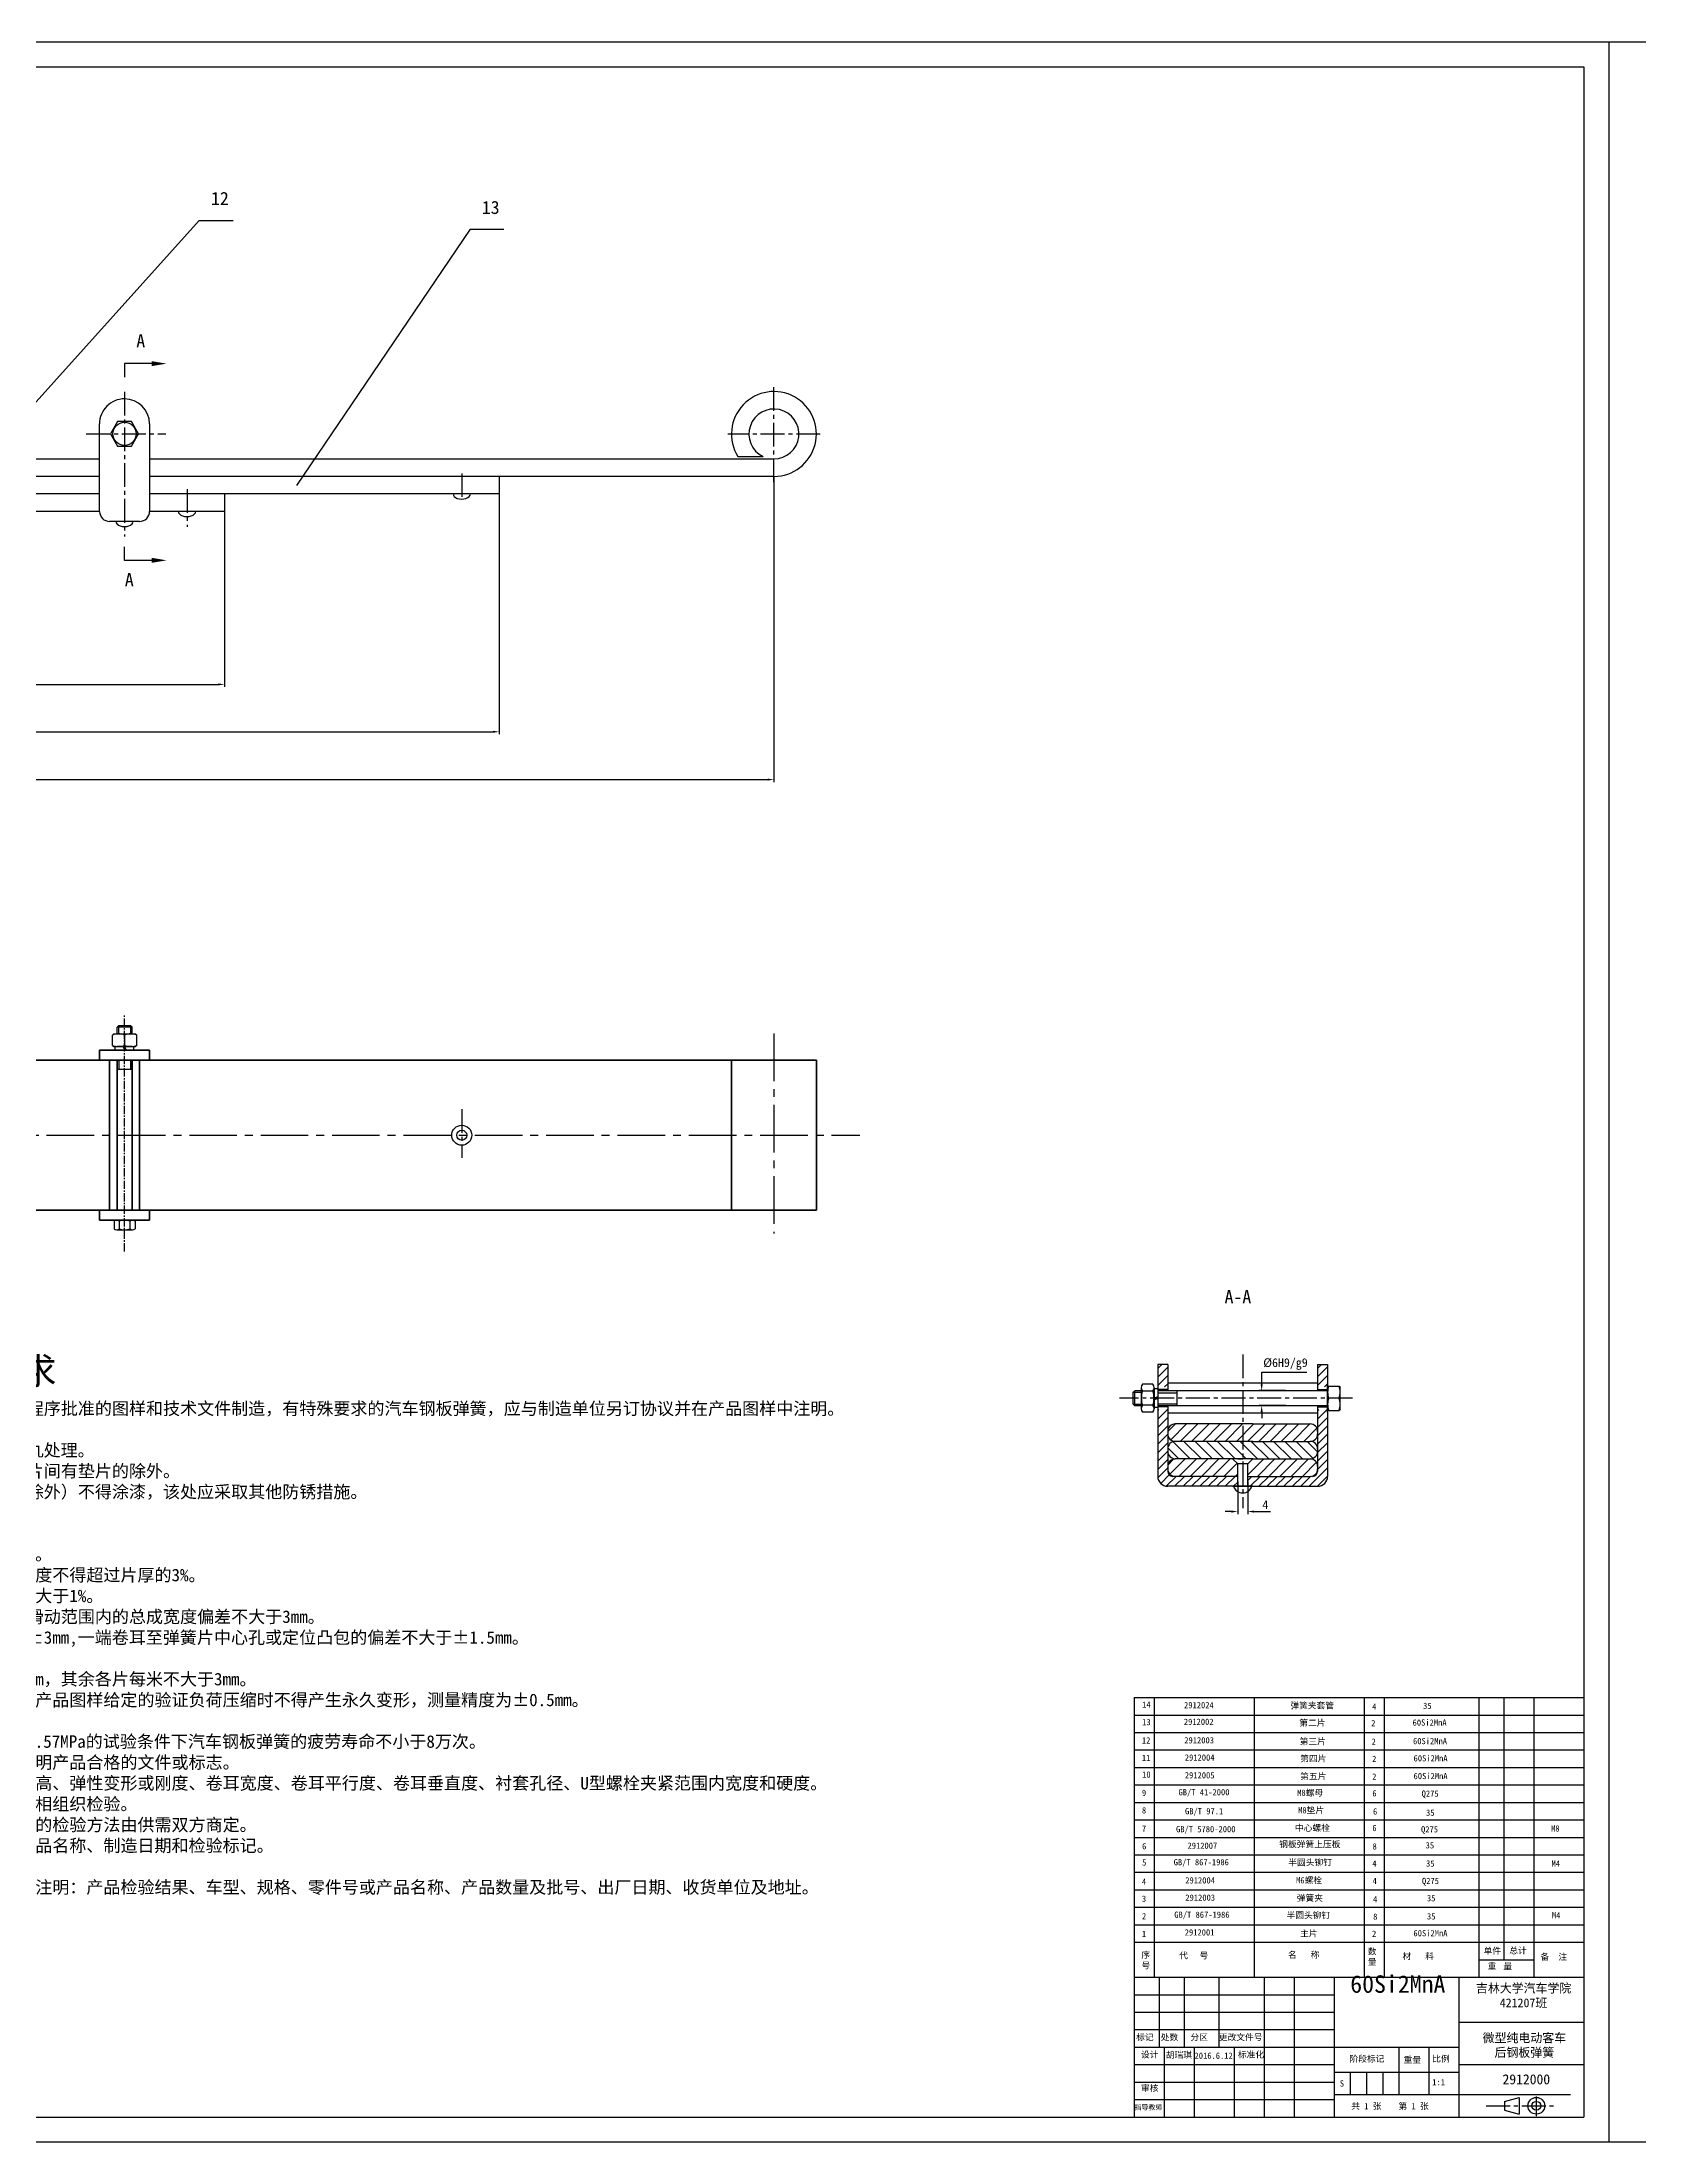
# Model space of a CAD drawing. Header units: millimetres. Extents: x -3782 to 4047, y 1014 to 3284.
# Drawn here: x -2643 to -2003, y 1433 to 2274 of the extents above; entities that cross this region are included whole.
import ezdxf

# ---------------------------------------------------------------- set-up
doc = ezdxf.new("R2010")
doc.units = ezdxf.units.MM
doc.linetypes.add('CENTER2', pattern=[28.575, 19.05, -3.175, 3.175, -3.175])
for name, color, linetype in [('尺寸', 4, 'CONTINUOUS'), ('尺寸标注', 3, 'CONTINUOUS'), ('文字', 3, 'CONTINUOUS'), ('点划线', 6, 'CENTER2'), ('细实线', 3, 'CONTINUOUS')]:
    doc.layers.add(name, color=color, linetype=linetype)
doc.layers.add('粗实线', color=2, linetype='CONTINUOUS', lineweight=30)
doc.styles.get("Standard").update_dxf_attribs({"font": '', "height": 3.5})
doc.styles.get('Standard').set_extended_font_data('SimSun')
doc.dimstyles.new('无偏差$0', dxfattribs={"dimtxt": 3.5, "dimasz": 2.5, "dimexe": 1, "dimexo": 0, "dimgap": 1, "dimtad": 1, "dimtoh": 1, "dimdec": 0, "dimzin": 0, "dimdsep": 46, "dimtxsty": 'Standard', "dimcen": 2.5, "dimclrd": 256, "dimadec": 0, "dimazin": 0, "dimtfac": 1, "dimtdec": 0, "dimtofl": 0, "dimtmove": 0, "dimatfit": 3, "dimfxl": 1, "dimtolj": 1, "dimtzin": 0, "dimarcsym": 0})

# ---------------------------------------------------------------- blocks, each defined once
blk = doc.blocks.new('*D166')
at = {"layer": '尺寸', "color": 0, "lineweight": -2, "ltscale": 0.5}
for p, q in [((-3330.16, 2085.88), (-3330.16, 2015.61)), ((-2570.16, 2085.88), (-2570.16, 2015.61))]:
    blk.add_line(p, q, dxfattribs=at)
at = {"layer": '尺寸', "lineweight": -2, "ltscale": 0.5}
blk.add_line((-3327.66, 2016.61), (-2572.66, 2016.61), dxfattribs=at)
at = {"layer": '尺寸', "ltscale": 0.5}
for points in [[(-3327.66, 2017.02), (-3327.66, 2016.19), (-3330.16, 2016.61)], [(-2572.66, 2017.02), (-2572.66, 2016.19), (-2570.16, 2016.61)]]:
    blk.add_solid(points, dxfattribs=at)
at = {"layer": '尺寸', "color": 0, "ltscale": 0.5, "insert": (-2950.16, 2019.36), "char_height": 3.5, "attachment_point": 5}
blk.add_mtext('\\A1;760', dxfattribs=at)
blk = doc.blocks.new('*D167')
at = {"layer": '尺寸', "color": 0, "lineweight": -2, "ltscale": 0.5}
for p, q in [((-3440.16, 2092.88), (-3440.16, 1996.62)), ((-2460.16, 2092.88), (-2460.16, 1996.62))]:
    blk.add_line(p, q, dxfattribs=at)
at = {"layer": '尺寸', "lineweight": -2, "ltscale": 0.5}
blk.add_line((-3437.66, 1997.62), (-2462.66, 1997.62), dxfattribs=at)
at = {"layer": '尺寸', "ltscale": 0.5}
for points in [[(-3437.66, 1998.04), (-3437.66, 1997.2), (-3440.16, 1997.62)], [(-2462.66, 1998.04), (-2462.66, 1997.2), (-2460.16, 1997.62)]]:
    blk.add_solid(points, dxfattribs=at)
at = {"layer": '尺寸', "color": 0, "ltscale": 0.5, "insert": (-2950.16, 2000.37), "char_height": 3.5, "attachment_point": 5}
blk.add_mtext('\\A1;980', dxfattribs=at)
blk = doc.blocks.new('*D168')
at = {"layer": '尺寸', "color": 0, "lineweight": -2, "ltscale": 0.5}
for p, q in [((-3550.16, 2099.88), (-3550.16, 1977.49)), ((-2350.16, 2099.88), (-2350.16, 1977.49))]:
    blk.add_line(p, q, dxfattribs=at)
at = {"layer": '尺寸', "lineweight": -2, "ltscale": 0.5}
blk.add_line((-3547.66, 1978.49), (-2352.66, 1978.49), dxfattribs=at)
at = {"layer": '尺寸', "ltscale": 0.5}
for points in [[(-3547.66, 1978.9), (-3547.66, 1978.07), (-3550.16, 1978.49)], [(-2352.66, 1978.9), (-2352.66, 1978.07), (-2350.16, 1978.49)]]:
    blk.add_solid(points, dxfattribs=at)
at = {"layer": '尺寸', "color": 0, "ltscale": 0.5, "insert": (-2950.16, 1981.24), "char_height": 3.5, "attachment_point": 5}
blk.add_mtext('\\A1;1200', dxfattribs=at)
blk = doc.blocks.new('*D249')
at = {"layer": '尺寸', "color": 0, "lineweight": -2, "ltscale": 0.5}
for p, q in [((-2164.46, 1697.32), (-2164.46, 1684.34)), ((-2160.46, 1697.43), (-2160.46, 1684.34))]:
    blk.add_line(p, q, dxfattribs=at)
at = {"layer": '尺寸', "lineweight": -2, "ltscale": 0.5}
for p, q in [((-2166.96, 1685.34), (-2169.46, 1685.34)), ((-2157.96, 1685.34), (-2151.32, 1685.34))]:
    blk.add_line(p, q, dxfattribs=at)
at = {"layer": '尺寸', "ltscale": 0.5}
for points in [[(-2166.96, 1685.76), (-2166.96, 1684.92), (-2164.46, 1685.34)], [(-2157.96, 1685.76), (-2157.96, 1684.92), (-2160.46, 1685.34)]]:
    blk.add_solid(points, dxfattribs=at)
at = {"layer": '尺寸', "color": 0, "ltscale": 0.5, "insert": (-2153.39, 1688.09), "char_height": 3.5, "attachment_point": 5}
blk.add_mtext('\\A1;4', dxfattribs=at)
blk = doc.blocks.new('*D338')
at = {"layer": '尺寸', "lineweight": -2, "ltscale": 0.5}
for p, q in [((-2154.86, 1736.26), (-2154.86, 1741.15)), ((-2154.86, 1741.15), (-2136.81, 1741.15)), ((-2154.86, 1725.26), (-2154.86, 1722.76))]:
    blk.add_line(p, q, dxfattribs=at)
at = {"layer": '尺寸', "color": 0, "lineweight": -2, "ltscale": 0.5}
for p, q in [((-2145.31, 1733.76), (-2155.86, 1733.76)), ((-2145.19, 1727.76), (-2155.86, 1727.76))]:
    blk.add_line(p, q, dxfattribs=at)
at = {"layer": '尺寸', "ltscale": 0.5}
for points in [[(-2155.27, 1736.26), (-2154.44, 1736.26), (-2154.86, 1733.76)], [(-2155.27, 1725.26), (-2154.44, 1725.26), (-2154.86, 1727.76)]]:
    blk.add_solid(points, dxfattribs=at)
at = {"layer": '尺寸', "color": 0, "ltscale": 0.5, "insert": (-2145.33, 1744.41), "char_height": 3.5, "attachment_point": 5}
blk.add_mtext('\\A1;%%c6H9/g9', dxfattribs=at)

msp = doc.modelspace()

# ---------------------------------------------------------------- hatches: boundary and pattern name
at = {"layer": '细实线', "ltscale": 0.5}
h = msp.add_hatch(dxfattribs=at)
h.set_pattern_fill('ANSI31', color=256, scale=0.75, style=0)
h.set_pattern_definition([(45, (-2196.4587, 1695.449), (-1.6838, 1.6838), [])])
h.paths.add_polyline_path([(-2128.46, 1726.24), (-2132.46, 1726.24), (-2132.46, 1713.45), (-2132.46, 1706.45), (-2132.46, 1702.45, -0.414214), (-2135.46, 1699.45), (-2160.46, 1699.45), (-2160.46, 1695.45), (-2158.76, 1695.45), (-2132.46, 1695.45, 0.414214), (-2128.46, 1699.45)])
h.paths.add_polyline_path([(-2164.46, 1695.45), (-2164.46, 1699.45), (-2189.46, 1699.45), (-2190.46, 1699.45, -0.414214), (-2192.46, 1701.45), (-2192.46, 1706.45), (-2192.46, 1713.45), (-2192.46, 1726.24), (-2196.46, 1726.24), (-2196.46, 1725.74), (-2196.46, 1699.45, 0.414214), (-2192.46, 1695.45)])
h.paths.add_polyline_path([(-2192.46, 1744.21), (-2196.46, 1744.21), (-2196.46, 1735.24), (-2192.46, 1735.24)])
h.paths.add_polyline_path([(-2132.46, 1735.24), (-2128.46, 1735.24), (-2128.46, 1744.21), (-2132.46, 1744.21)])
h = msp.add_hatch(dxfattribs=at)
h.set_pattern_fill('ANSI31', color=256, style=0)
h.set_pattern_definition([(45, (-2192.4587, 1699.449), (-2.24506, 2.24506), [])])
h.paths.add_polyline_path([(-2189.46, 1720.45, 0.414214), (-2192.46, 1717.45), (-2192.46, 1716.45, 0.414214), (-2189.46, 1713.45), (-2162.46, 1713.45), (-2162.46, 1720.45)])
h.paths.add_polyline_path([(-2158.46, 1720.45), (-2162.46, 1720.45), (-2162.46, 1713.45), (-2158.46, 1713.45), (-2135.46, 1713.45, 0.414214), (-2132.46, 1716.45), (-2132.46, 1717.45, 0.414214), (-2135.46, 1720.45)])
h.paths.add_polyline_path([(-2158.46, 1706.45), (-2160.46, 1704.45), (-2160.46, 1699.45), (-2135.46, 1699.45, 0.414214), (-2132.46, 1702.45), (-2132.46, 1703.45, 0.414214), (-2135.46, 1706.45)])
h.paths.add_polyline_path([(-2189.46, 1706.45, 0.414214), (-2192.46, 1703.45), (-2192.46, 1702.45, 0.414214), (-2189.46, 1699.45), (-2164.46, 1699.45), (-2164.46, 1704.45), (-2166.51, 1706.45)])
h = msp.add_hatch(dxfattribs=at)
h.set_pattern_fill('ANSI31', color=256, angle=90, style=0)
h.set_pattern_definition([(135, (-2192.4587, 1706.449), (-2.24506, -2.24506), [])])
h.paths.add_polyline_path([(-2162.46, 1706.45), (-2162.46, 1713.45), (-2189.46, 1713.45, 0.414214), (-2192.46, 1710.45), (-2192.46, 1709.45, 0.414214), (-2189.46, 1706.45)])
h.paths.add_polyline_path([(-2135.46, 1706.45, 0.414214), (-2132.46, 1709.45), (-2132.46, 1710.45, 0.414214), (-2135.46, 1713.45), (-2158.46, 1713.45), (-2162.46, 1713.45), (-2162.46, 1706.45), (-2160.46, 1706.45), (-2158.46, 1706.45)])

# ---------------------------------------------------------------- linework, layer by layer
at = {"layer": '文字'}
msp.add_line((-2205.88, 1603.87), (-2025.88, 1603.87), dxfattribs=at)
at = {"layer": '点划线', "ltscale": 0.5}
for p, q in [((-2610.16, 2133.76), (-2610.16, 2075.81)), ((-2350.16, 2097.55), (-2350.16, 2135.85)), ((-2625.49, 2116.95), (-2593.59, 2116.96)), ((-2331.66, 2116.88), (-2368.56, 2116.88)), ((-2585.16, 2094.82), (-2585.16, 2079.71)), ((-2475.16, 2101.01), (-2475.16, 2091.74)), ((-2475.16, 1846.56), (-2475.16, 1827.06)), ((-2162.46, 1748.24), (-2162.46, 1686.72)), ((-2118.5, 1730.74), (-2211.74, 1730.74)), ((-2064.95, 1447.39), (-2037.53, 1447.39)), ((-2044.89, 1451.06), (-2044.89, 1443.26))]:
    msp.add_line(p, q, dxfattribs=at)
at = {"layer": '点划线', "ltscale": 0.175}
msp.add_line((-2610.16, 1789.52), (-2610.16, 1884.35), dxfattribs=at)
at = {"layer": '点划线'}
for p, q in [((-2350.16, 1876.78), (-2350.16, 1796.76)), ((-3584.36, 1836.06), (-2315.8, 1836.06))]:
    msp.add_line(p, q, dxfattribs=at)
at = {"layer": '粗实线'}
for p, q in [((-3756.88, 2263.87), (-2025.88, 2263.87)), ((-2025.88, 2263.87), (-2025.88, 1442.87)), ((-2612.56, 1879.87), (-2613.16, 1879.27)), ((-2607.16, 1879.27), (-2613.16, 1879.27)), ((-2613.16, 1876.66), (-2613.16, 1879.27)), ((-2607.76, 1879.87), (-2612.56, 1879.87)), ((-2607.16, 1879.27), (-2607.76, 1879.87)), ((-2607.16, 1876.66), (-2607.16, 1879.27)), ((-2607.16, 1862.34), (-2613.16, 1862.34)), ((-2206.27, 1733.14), (-2205.67, 1733.74)), ((-2206.27, 1728.34), (-2206.27, 1733.14)), ((-2205.67, 1727.74), (-2205.67, 1733.74)), ((-2203.06, 1733.74), (-2205.67, 1733.74)), ((-2192.46, 1734.24), (-2196.46, 1734.24)), ((-2128.46, 1733.74), (-2196.46, 1733.74)), ((-2132.46, 1736.74), (-2192.46, 1736.74)), ((-2188.74, 1727.74), (-2188.74, 1733.74)), ((-2132.46, 1734.24), (-2128.46, 1734.24)), ((-2205.67, 1727.74), (-2206.27, 1728.34)), ((-2203.06, 1727.74), (-2205.67, 1727.74)), ((-2128.43, 1727.74), (-2196.46, 1727.74)), ((-2192.46, 1727.24), (-2196.46, 1727.24)), ((-2132.46, 1724.74), (-2192.46, 1724.74)), ((-2132.46, 1727.24), (-2128.46, 1727.24)), ((-2205.88, 1610.87), (-2205.88, 1498.87)), ((-2205.88, 1610.87), (-2025.88, 1610.87)), ((-2197.88, 1610.87), (-2197.88, 1498.87)), ((-2157.88, 1610.87), (-2157.88, 1498.87)), ((-2113.88, 1610.87), (-2113.88, 1498.87)), ((-2105.88, 1610.87), (-2105.88, 1498.87)), ((-2067.88, 1610.87), (-2067.88, 1498.87)), ((-2057.88, 1610.87), (-2057.88, 1505.87)), ((-2045.88, 1610.87), (-2045.88, 1498.87)), ((-2025.88, 1555.06), (-2025.88, 1498.87)), ((-2205.88, 1512.87), (-2025.88, 1512.87)), ((-2067.88, 1505.87), (-2045.88, 1505.87)), ((-2205.88, 1498.87), (-2205.88, 1442.87)), ((-2205.88, 1498.87), (-2025.88, 1498.87)), ((-2195.88, 1498.87), (-2195.88, 1470.87)), ((-2185.88, 1498.87), (-2185.88, 1470.87)), ((-2171.96, 1498.87), (-2171.96, 1470.87)), ((-2153.88, 1498.87), (-2153.88, 1470.87)), ((-2141.88, 1498.87), (-2141.88, 1442.87)), ((-2125.88, 1498.87), (-2125.88, 1442.87)), ((-2075.88, 1498.87), (-2075.88, 1442.87)), ((-2025.88, 1498.87), (-2025.88, 1442.87)), ((-2075.88, 1480.87), (-2025.88, 1480.87)), ((-2205.88, 1477.87), (-2125.88, 1477.87)), ((-2205.88, 1470.87), (-2075.88, 1470.87)), ((-2205.88, 1463.87), (-2125.88, 1463.87)), ((-2193.88, 1470.87), (-2193.88, 1442.87)), ((-2181.88, 1470.87), (-2181.88, 1442.87)), ((-2165.88, 1470.87), (-2165.88, 1442.87)), ((-2153.88, 1470.87), (-2153.88, 1442.87)), ((-2099.88, 1470.87), (-2099.88, 1451.87)), ((-2087.88, 1470.87), (-2087.88, 1451.87)), ((-2125.88, 1460.87), (-2075.88, 1460.87)), ((-2125.88, 1451.87), (-2075.88, 1451.87)), ((-3756.88, 1442.87), (-2025.88, 1442.87))]:
    msp.add_line(p, q, dxfattribs=at)
at = {"layer": '粗实线', "ltscale": 0.5}
for p, q in [((-2610.19, 2145.06), (-2610.19, 2139.59)), ((-2620.18, 2085.89), (-2620.2, 2120.94)), ((-2600.15, 2120.95), (-2600.14, 2085.89)), ((-2892.16, 2106.88), (-2620.16, 2106.88)), ((-2600.16, 2106.88), (-2350.16, 2106.88)), ((-2364.58, 2107.88), (-2354.52, 2107.88)), ((-2620.16, 2099.88), (-2892.16, 2099.88)), ((-2350.16, 2099.88), (-2600.16, 2099.88)), ((-2460.16, 2099.88), (-2460.16, 2092.88)), ((-2620.16, 2092.88), (-2892.16, 2092.88)), ((-2620.16, 2085.88), (-2892.16, 2085.88)), ((-2460.16, 2092.88), (-2600.16, 2092.88)), ((-2570.16, 2085.88), (-2600.16, 2085.88)), ((-2570.16, 2092.88), (-2570.16, 2085.88)), ((-2604.15, 2081.88), (-2616.17, 2081.88)), ((-2610.16, 2066.28), (-2610.16, 2071.75)), ((-2615.03, 1876.14), (-2614.47, 1876.63)), ((-2615.03, 1872.04), (-2615.03, 1876.14)), ((-2614.47, 1876.63), (-2605.84, 1876.63)), ((-2610.16, 1876.14), (-2610.16, 1872.04)), ((-2605.28, 1876.14), (-2605.84, 1876.63)), ((-2605.28, 1872.04), (-2605.28, 1876.14)), ((-2615.03, 1872.04), (-2614.47, 1871.56)), ((-2614.47, 1871.56), (-2605.84, 1871.56)), ((-2614.38, 1871.56), (-2605.94, 1871.56)), ((-2613.91, 1870.06), (-2613.91, 1871.56)), ((-2613.91, 1870.06), (-2606.41, 1870.06)), ((-2607.16, 1871.56), (-2613.16, 1871.56)), ((-2610.78, 1871.56), (-2610.16, 1870.06)), ((-2610.16, 1871.56), (-2609.54, 1870.06)), ((-2606.41, 1870.06), (-2606.41, 1871.56)), ((-2605.28, 1872.04), (-2605.84, 1871.56)), ((-2614.38, 1801.69), (-2614.38, 1798.6)), ((-2613.32, 1802.06), (-2606.99, 1802.06)), ((-2612.27, 1801.69), (-2612.27, 1798.6)), ((-2608.05, 1801.69), (-2608.05, 1798.6)), ((-2605.94, 1801.69), (-2605.94, 1798.6)), ((-2613.32, 1798.23), (-2606.99, 1798.23)), ((-2196.46, 1744.21), (-2196.46, 1699.45)), ((-2192.46, 1744.21), (-2196.46, 1744.21)), ((-2192.46, 1744.21), (-2192.46, 1733.74)), ((-2132.46, 1744.21), (-2132.46, 1733.74)), ((-2132.46, 1744.21), (-2128.46, 1744.21)), ((-2128.46, 1744.21), (-2128.46, 1699.45)), ((-2203.06, 1734.96), (-2203.06, 1726.52)), ((-2198.45, 1736.37), (-2202.57, 1736.37)), ((-2198.45, 1733.56), (-2202.57, 1733.56)), ((-2197.96, 1734.96), (-2197.96, 1726.52)), ((-2197.96, 1734.49), (-2197.96, 1726.99)), ((-2196.46, 1734.49), (-2197.96, 1734.49)), ((-2197.96, 1732.72), (-2197.96, 1732.72)), ((-2196.46, 1735.74), (-2196.46, 1725.74)), ((-2128.46, 1724.99), (-2128.46, 1736.49)), ((-2127.97, 1735.62), (-2128.46, 1735.06)), ((-2127.97, 1735.62), (-2123.88, 1735.62)), ((-2123.88, 1735.62), (-2123.39, 1735.06)), ((-2123.39, 1726.43), (-2123.39, 1735.06)), ((-2198.45, 1727.93), (-2202.57, 1727.93)), ((-2198.45, 1725.11), (-2202.57, 1725.11)), ((-2197.96, 1730.74), (-2196.46, 1731.36)), ((-2197.96, 1730.12), (-2196.46, 1730.74)), ((-2196.46, 1726.99), (-2197.96, 1726.99)), ((-2192.46, 1727.74), (-2192.46, 1713.45)), ((-2132.46, 1727.74), (-2132.46, 1713.45)), ((-2128.46, 1726.43), (-2127.97, 1725.87)), ((-2123.88, 1730.74), (-2127.97, 1730.74)), ((-2127.97, 1725.87), (-2123.88, 1725.87)), ((-2123.39, 1726.43), (-2123.88, 1725.87)), ((-2192.46, 1717.45), (-2192.46, 1716.45)), ((-2158.46, 1720.45), (-2189.46, 1720.45)), ((-2158.46, 1720.45), (-2135.46, 1720.45)), ((-2132.46, 1717.45), (-2132.46, 1716.45)), ((-2192.46, 1713.45), (-2192.46, 1706.45)), ((-2192.46, 1710.45), (-2192.46, 1709.45)), ((-2158.46, 1713.45), (-2189.46, 1713.45)), ((-2158.46, 1713.45), (-2135.46, 1713.45)), ((-2132.46, 1713.45), (-2132.46, 1706.45)), ((-2132.46, 1710.45), (-2132.46, 1709.45)), ((-2192.46, 1706.45), (-2192.46, 1701.45)), ((-2192.46, 1703.45), (-2192.46, 1702.45)), ((-2189.46, 1699.45), (-2190.46, 1699.45)), ((-2158.46, 1706.45), (-2189.46, 1706.45)), ((-2164.51, 1699.45), (-2189.46, 1699.45)), ((-2166.51, 1706.45), (-2164.46, 1704.45)), ((-2164.46, 1706.45), (-2162.46, 1706.45)), ((-2164.46, 1695.45), (-2164.46, 1704.45)), ((-2160.46, 1704.45), (-2164.46, 1704.45)), ((-2160.46, 1706.45), (-2162.46, 1706.45)), ((-2160.46, 1704.45), (-2158.46, 1706.45)), ((-2160.46, 1695.45), (-2160.46, 1704.45)), ((-2160.41, 1699.45), (-2135.46, 1699.45)), ((-2158.46, 1706.45), (-2135.46, 1706.45)), ((-2132.46, 1706.45), (-2132.46, 1701.45)), ((-2132.46, 1703.45), (-2132.46, 1702.45)), ((-2158.46, 1695.45), (-2192.46, 1695.45)), ((-2166.46, 1695.45), (-2132.46, 1695.45)), ((-2164.46, 1695.45), (-2166.16, 1695.45)), ((-2162.46, 1695.45), (-2164.46, 1695.45)), ((-2162.46, 1695.45), (-2160.46, 1695.45)), ((-2160.46, 1695.45), (-2158.76, 1695.45)), ((-2075.88, 1463.87), (-2025.88, 1463.87)), ((-2057.62, 1449.14), (-2051.81, 1450.75)), ((-2057.62, 1449.14), (-2057.62, 1445.64)), ((-2051.81, 1450.75), (-2051.81, 1444.03)), ((-2075.88, 1442.87), (-2025.88, 1442.87)), ((-2057.62, 1445.64), (-2051.81, 1444.03))]:
    msp.add_line(p, q, dxfattribs=at)
at = {"layer": '粗实线', "lineweight": 35, "ltscale": 0.25}
for p, q in [((-2620.16, 1870.06), (-2610.16, 1870.06)), ((-2610.16, 1870.06), (-2600.16, 1870.06)), ((-2610.16, 1866.06), (-2620.16, 1866.06)), ((-2600.16, 1866.06), (-2610.16, 1866.06)), ((-2620.16, 1806.06), (-2610.16, 1806.06)), ((-2620.16, 1802.06), (-2610.16, 1802.06)), ((-2610.16, 1806.06), (-2600.16, 1806.06)), ((-2610.16, 1802.06), (-2600.16, 1802.06))]:
    msp.add_line(p, q, dxfattribs=at)
at = {"layer": '粗实线', "lineweight": 35, "ltscale": 0.1}
for p, q in [((-2620.16, 1870.06), (-2620.16, 1866.06)), ((-2600.16, 1870.06), (-2600.16, 1866.06)), ((-2620.16, 1806.06), (-2620.16, 1802.06)), ((-2600.16, 1806.06), (-2600.16, 1802.06))]:
    msp.add_line(p, q, dxfattribs=at)
at = {"layer": '粗实线', "lineweight": 35}
for p, q in [((-3280.16, 1866.06), (-2620.16, 1866.06)), ((-2898.14, 1866.06), (-2620.16, 1866.06)), ((-2616.16, 1806.06), (-2616.16, 1866.06)), ((-2613.16, 1806.06), (-2613.16, 1866.06)), ((-2607.16, 1806.06), (-2607.16, 1866.06)), ((-2604.16, 1806.06), (-2604.16, 1866.06)), ((-2367.16, 1866.06), (-2600.16, 1866.06)), ((-2460.16, 1866.06), (-2600.16, 1866.06)), ((-2333.16, 1866.06), (-2367.16, 1866.06)), ((-2367.16, 1866.06), (-2367.16, 1806.06)), ((-2335.66, 1866.06), (-2364.66, 1866.06)), ((-2333.16, 1866.06), (-2333.16, 1806.06)), ((-2899.15, 1806.06), (-2614.16, 1806.06)), ((-2367.16, 1806.06), (-2606.16, 1806.06)), ((-2333.16, 1806.06), (-2367.16, 1806.06))]:
    msp.add_line(p, q, dxfattribs=at)
at = {"layer": '粗实线', "ltscale": 0.5}
msp.add_lwpolyline([(-2607.35, 2112.07), (-2604.53, 2116.95), (-2607.35, 2121.84), (-2612.99, 2121.83), (-2615.81, 2116.95), (-2612.99, 2112.07)], close=True, dxfattribs=at)
for centre, radius in [((-2610.17, 2116.95), 4.64), ((-2475.16, 1836.06), 4), ((-2475.16, 1836.06), 2), ((-2044.89, 1447.39), 3.36), ((-2044.89, 1447.39), 1.75)]:
    msp.add_circle(centre, radius, dxfattribs=at)
for centre, radius, start, end in [((-2610.18, 2120.94), 10.02, 90.02851, 180.02851), ((-2610.17, 2120.94), 10.02, 0.01264, 90.01264), ((-2350.16, 2116.88), 17, 270, 211.96572), ((-2350.16, 2116.88), 10, 270, 244.15807), ((-2616.17, 2085.89), 4.01, 180.03098, 270.01264), ((-2604.15, 2085.89), 4.01, 270.01264, 0.01264), ((-2612.6, 1870.29), 6.34, 67.38014, 112.61986), ((-2607.72, 1870.29), 6.34, 67.38014, 112.61986), ((-2612.6, 1877.89), 6.34, 247.38014, 292.61986), ((-2607.72, 1877.89), 6.34, 247.38014, 292.61986), ((-2613.32, 1800.35), 1.71, 51.78679, 128.21321), ((-2610.16, 1795.78), 6.28, 70.34714, 109.65286), ((-2606.99, 1800.35), 1.71, 51.78679, 128.21321), ((-2613.32, 1799.94), 1.71, 231.78679, 308.21321), ((-2610.16, 1804.51), 6.28, 250.34714, 289.65286), ((-2606.99, 1799.94), 1.71, 231.78679, 308.21321), ((-2200.78, 1734.96), 2.27, 141.78679, 218.21321), ((-2194.69, 1730.74), 8.37, 160.34714, 199.65286), ((-2200.23, 1734.96), 2.27, 321.78679, 38.21321), ((-2206.33, 1730.74), 8.37, 340.34714, 19.65286), ((-2122.12, 1733.18), 6.34, 157.38014, 202.61986), ((-2129.73, 1733.18), 6.34, 337.38014, 22.61986), ((-2200.78, 1726.52), 2.27, 141.78679, 218.21321), ((-2200.23, 1726.52), 2.27, 321.78679, 38.21321), ((-2122.12, 1728.3), 6.34, 157.38014, 202.61986), ((-2129.73, 1728.3), 6.34, 337.38014, 22.61986), ((-2189.46, 1717.45), 3, 90, 180), ((-2189.46, 1716.45), 3, 180, 270), ((-2135.46, 1717.45), 3, 0, 90), ((-2135.46, 1716.45), 3, 270, 0), ((-2189.46, 1710.45), 3, 90, 180), ((-2189.46, 1709.45), 3, 180, 270), ((-2135.46, 1710.45), 3, 0, 90), ((-2135.46, 1709.45), 3, 270, 0), ((-2192.46, 1699.45), 4, 180, 270), ((-2189.46, 1703.45), 3, 90, 180), ((-2189.46, 1702.45), 3, 180, 270), ((-2190.46, 1701.45), 2, 180, 270), ((-2135.46, 1703.45), 3, 0, 90), ((-2135.46, 1702.45), 3, 270, 0), ((-2134.46, 1701.45), 2, 270, 0), ((-2132.46, 1699.45), 4, 270, 0), ((-2162.46, 1696.78), 3.93, 199.80837, 340.19163)]:
    msp.add_arc(centre, radius, start, end, dxfattribs=at)
for centre, major_axis in [((-2585.16, 2085.88), (-3.47, -0.05)), ((-2475.16, 2092.88), (-3.47, -0.05)), ((-2610.16, 2081.88), (-3.48, -0.05)), ((-2610.16, 2081.88), (-3.47, -0.05))]:
    msp.add_ellipse(centre, major_axis=major_axis, ratio=0.595361, start_param=6.258506, end_param=9.400099, dxfattribs=at)
at = {"layer": '细实线'}
for p, q in [((-3781.88, 2273.87), (-2015.88, 2273.87)), ((-2015.88, 2273.87), (-249.88, 2273.87)), ((-2015.88, 2273.87), (-2015.88, 1432.87)), ((-2015.88, 2273.87), (-2015.88, 1432.87)), ((-2015.88, 2273.87), (-2015.88, 1432.87)), ((-2015.88, 2273.87), (-2015.88, 1432.87)), ((-2015.88, 2273.87), (-2015.88, 1432.87)), ((-2612.56, 1879.87), (-2612.56, 1876.66)), ((-2607.76, 1879.87), (-2607.76, 1876.66)), ((-2612.46, 1866.06), (-2612.46, 1862.34)), ((-2607.86, 1866.06), (-2607.86, 1862.34)), ((-2206.27, 1733.14), (-2203.06, 1733.14)), ((-2196.46, 1732.94), (-2188.74, 1732.94)), ((-2206.27, 1728.34), (-2203.06, 1728.34)), ((-2196.46, 1728.54), (-2188.74, 1728.54)), ((-2205.88, 1596.87), (-2025.88, 1596.87)), ((-2205.88, 1589.87), (-2025.88, 1589.87)), ((-2205.88, 1582.87), (-2025.88, 1582.87)), ((-2205.88, 1575.87), (-2025.88, 1575.87)), ((-2205.88, 1568.87), (-2025.88, 1568.87)), ((-2205.88, 1561.87), (-2025.88, 1561.87)), ((-2205.88, 1554.87), (-2025.88, 1554.87)), ((-2205.88, 1547.87), (-2025.88, 1547.87)), ((-2205.88, 1540.87), (-2025.88, 1540.87)), ((-2205.88, 1533.87), (-2025.88, 1533.87)), ((-2205.88, 1526.87), (-2025.88, 1526.87)), ((-2205.88, 1519.87), (-2025.88, 1519.87)), ((-2205.88, 1512.87), (-2025.88, 1512.87)), ((-2205.88, 1491.87), (-2125.88, 1491.87)), ((-2205.88, 1484.87), (-2125.88, 1484.87)), ((-2205.88, 1456.87), (-2125.88, 1456.87)), ((-2119.38, 1460.87), (-2119.38, 1451.87)), ((-2112.88, 1460.87), (-2112.88, 1451.87)), ((-2106.38, 1460.87), (-2106.38, 1451.87)), ((-2205.88, 1449.87), (-2125.88, 1449.87)), ((-3781.88, 1432.87), (-2015.88, 1432.87)), ((-2015.88, 1432.87), (-249.88, 1432.87))]:
    msp.add_line(p, q, dxfattribs=at)
at = {"layer": '细实线', "ltscale": 0.5}
for p, q in [((-2580.28, 2202.45), (-2682.08, 2089.18)), ((-2580.28, 2202.45), (-2566.71, 2202.45)), ((-2471.85, 2198.85), (-2541.32, 2096.22)), ((-2471.85, 2198.85), (-2458.28, 2198.85)), ((-2075.88, 1451.87), (-2031.14, 1451.87))]:
    msp.add_line(p, q, dxfattribs=at)
at = {"layer": '细实线', "linetype": 'ByBlock', "lineweight": -2, "ltscale": 0.5}
for points in [[(-2599.33, 2145.06), (-2610.19, 2145.06)], [(-2599.3, 2066.28), (-2610.16, 2066.28)]]:
    msp.add_lwpolyline(points, dxfattribs=at)
at = {"layer": '细实线', "ltscale": 0.5}
for points in [[(-2599.33, 2146.06), (-2593.35, 2145.06), (-2599.33, 2144.07)], [(-2599.3, 2065.28), (-2593.32, 2066.28), (-2599.3, 2067.28)]]:
    msp.add_solid(points, dxfattribs=at)

# ---------------------------------------------------------------- texts
at = {"layer": '尺寸标注', "attachment_point": 1}
for s, insert, char_height, width in [('14', (-2202.73, 1609.28), 2.5, 14.11), ('{\\fSimSun|b0|i0|c134|p54;2912024}', (-2185.95, 1609.08), 2.5, 39.018), ('{\\fSimSun|b0|i0|c134|p54;弹簧夹套管}', (-2143.38, 1608.95), 2.5, 39.018), ('4', (-2110.61, 1608.51), 2.5, 2.43), ('{\\fSimSun|b0|i0|c134|p54;35}', (-2090.23, 1608.81), 2.5, 14.1495), ('13', (-2202.73, 1602.28), 2.5, 14.11), ('{\\fSimSun|b0|i0|c134|p54;2912002}', (-2186.02, 1602.41), 2.5, 14.1495), ('{\\fSimSun|b0|i0|c134|p54;第二片}', (-2139.81, 1602), 2.5, 39.018), ('2', (-2111.01, 1601.88), 2.5, 2.43), ('{\\fSimSun|b0|i0|c134|p54;60Si2MnA}', (-2094.42, 1602.11), 2.5, 14.1495), ('12', (-2202.82, 1594.95), 2.5, 11.2911), ('{\\fSimSun|b0|i0|c134|p54;2912003}', (-2185.86, 1594.99), 2.5, 14.1495), ('{\\fSimSun|b0|i0|c134|p54;第三片}', (-2139.65, 1594.57), 2.5, 39.018), ('2', (-2110.85, 1594.45), 2.5, 2.43), ('{\\fSimSun|b0|i0|c134|p54;60Si2MnA}', (-2094.26, 1594.68), 2.5, 14.1495), ('11', (-2202.82, 1587.94), 2.5, 16.3864), ('10', (-2202.73, 1581.28), 2.5, 14.11), ('{\\fSimSun|b0|i0|c134|p54;2912004}', (-2185.64, 1588.1), 2.5, 14.1495), ('{\\fSimSun|b0|i0|c134|p54;第四片}', (-2139.44, 1587.68), 2.5, 39.018), ('2', (-2110.64, 1587.56), 2.5, 2.43), ('{\\fSimSun|b0|i0|c134|p54;60Si2MnA}', (-2094.04, 1587.79), 2.5, 14.1495), ('9', (-2202.82, 1573.95), 2.5, 11.2911), ('{\\fSimSun|b0|i0|c134|p54;GB/T 41-2000}', (-2188.16, 1574.21), 2.5, 39.018), ('{\\fSimSun|b0|i0|c134|p54;2912005}', (-2185.64, 1580.99), 2.5, 14.1495), ('{\\fSimSun|b0|i0|c134|p54;M8螺母}', (-2140.64, 1573.99), 2.5, 39.018), ('{\\fSimSun|b0|i0|c134|p54;第五片}', (-2139.44, 1580.57), 2.5, 39.018), ('2', (-2110.64, 1580.45), 2.5, 2.43), ('6', (-2110.55, 1573.79), 2.5, 1.9323), ('{\\fSimSun|b0|i0|c134|p54;60Si2MnA}', (-2094.04, 1580.68), 2.5, 14.1495), ('{\\fSimSun|b0|i0|c134|p54;Q275}', (-2090.81, 1573.66), 2.5, 14.1495), ('8', (-2202.82, 1566.94), 2.5, 16.3864), ('{\\fSimSun|b0|i0|c134|p54;GB/T 97.1}', (-2185.56, 1566.6), 2.5, 39.018), ('{\\fSimSun|b0|i0|c134|p54;M8垫片}', (-2140.27, 1567), 2.5, 39.018), ('6', (-2110.28, 1566.5), 2.5, 1.9323), ('{\\fSimSun|b0|i0|c134|p54;35}', (-2089.05, 1566), 2.5, 14.1495), ('7', (-2202.82, 1559.62), 2.5, 2.2763), ('{\\fSimSun|b0|i0|c134|p54;GB/T 5780-2000}', (-2189.15, 1559.42), 2.5, 39.018), ('{\\fSimSun|b0|i0|c134|p54;中心螺栓}', (-2141.53, 1559.88), 2.5, 39.018), ('6', (-2110.54, 1559.86), 2.5, 19.0704), ('{\\fSimSun|b0|i0|c134|p54;Q275}', (-2091.04, 1559.35), 2.5, 14.1495), ('6', (-2202.73, 1552.57), 2.5, 12.5423), ('{\\fSimSun|b0|i0|c134|p54;2912007}', (-2184.56, 1552.78), 2.5, 39.018), ('{\\fSimSun|b0|i0|c134|p54;钢板弹簧上压板}', (-2147.82, 1553.36), 2.5, 39.018), ('8', (-2110.46, 1552.5), 2.5, 1.5327), ('{\\fSimSun|b0|i0|c134|p54;35}', (-2089.21, 1552.94), 2.5, 14.1495), ('5', (-2202.73, 1546.09), 2.5, 6.6631), ('{\\fSimSun|b0|i0|c134|p54;GB/T 867-1986}', (-2190.09, 1546.18), 2.5, 39.018), ('{\\fSimSun|b0|i0|c134|p54;半圆头铆钉}', (-2144.23, 1546.1), 2.5, 39.018), ('{\\fSimSun|b0|i0|c134|p54;M6螺栓}', (-2141.09, 1538.93), 2.5, 39.018), ('4', (-2110.58, 1545.58), 2.5, 2.43), ('{\\fSimSun|b0|i0|c134|p54;35}', (-2089.05, 1545.67), 2.5, 14.1495), ('4', (-2202.82, 1538.37), 2.5, 11.6225), ('3', (-2202.82, 1531.53), 2.5, 19.4618), ('{\\fSimSun|b0|i0|c134|p54;2912004}', (-2185.47, 1538.9), 2.5, 39.018), ('{\\fSimSun|b0|i0|c134|p54;2912003}', (-2185.43, 1531.99), 2.5, 14.1495), ('4', (-2110.45, 1538.63), 2.5, 2.626), ('4', (-2110.24, 1531.39), 2.5, 1.9323), ('{\\fSimSun|b0|i0|c134|p54;Q275}', (-2090.68, 1538.67), 2.5, 14.1495), ('{\\fSimSun|b0|i0|c134|p54;35}', (-2088.69, 1531.77), 2.5, 14.1495), ('2', (-2202.79, 1524.55), 2.5, 4.1644), ('{\\fSimSun|b0|i0|c134|p54;GB/T 867-1986}', (-2189.84, 1525.15), 2.5, 39.018), ('{\\fSimSun|b0|i0|c134|p54;半圆头铆钉}', (-2144.91, 1524.91), 2.5, 39.018), ('8', (-2110.22, 1524.39), 2.5, 1.5327), ('{\\fSimSun|b0|i0|c134|p54;35}', (-2088.67, 1524.49), 2.5, 14.1495), ('1', (-2202.82, 1517.46), 2.5, 2.4237), ('{\\fSimSun|b0|i0|c134|p54;2912001}', (-2185.67, 1518.07), 2.5, 14.1495), ('{\\fSimSun|b0|i0|c134|p54;主片}', (-2139.47, 1517.65), 2.5, 39.018), ('2', (-2110.67, 1517.53), 2.5, 2.43), ('{\\fSimSun|b0|i0|c134|p54;60Si2MnA}', (-2094.08, 1517.76), 2.5, 14.1495), ('S', (-2123.58, 1457.56), 2.5, 2.4237), ('{\\fSimSun|b0|i0|c134|p54;2912000}', (-2058.42, 1459.98), 4, 14.1495)]:
    msp.add_mtext(s, dxfattribs=dict(at, insert=insert, char_height=char_height, width=width))
at = {"layer": '文字', "attachment_point": 1}
for s, insert, char_height, width in [('{\\fￋￎￌ￥|b0|i0|c134|p2;序号}', (-2203.02, 1509), 2.5, 4.7075), ('{\\fￋￎￌ￥|b0|i0|c134|p2;代     号}', (-2187.89, 1508.81), 2.5, 21.1119), ('{\\fￋￎￌ￥|b0|i0|c134|p2;名      称}', (-2144.31, 1509.08), 2.5, 21.6532), ('{\\fￋￎￌ￥|b0|i0|c134|p2;数量}', (-2112.37, 1510.44), 2.5, 5.4133), ('{\\fￋￎￌ￥|b0|i0|c134|p2;材      料}', (-2098.48, 1508.54), 2.5, 31.3972), ('{\\fￋￎￌ￥|b0|i0|c134|p2;单件}', (-2066, 1510.71), 2.5, 9.2026), ('{\\fￋￎￌ￥|b0|i0|c134|p2;总计}', (-2055.72, 1510.8), 2.5, 8.932), ('{\\fￋￎￌ￥|b0|i0|c134|p2;备    注}', (-2043.27, 1508.27), 2.5, 18.6759), ('{\\fￋￎￌ￥|b0|i0|c134|p2;重   量}', (-2064.38, 1504.49), 2.5, 15.1572), ('{\\fSimSun|b0|i0|c134|p2;\\H1.4x;吉林大学汽车学院\\P    421207班}', (-2069.07, 1496.2), 2.5, 40.7157), ('{\\fￋￎￌ￥|b0|i0|c134|p2;标记}', (-2205.12, 1476.06), 2.5, 8.6973), ('{\\fￋￎￌ￥|b0|i0|c134|p2;处数}', (-2195.29, 1476.06), 2.5, 8.6973), ('{\\fￋￎￌ￥|b0|i0|c134|p2;分区}', (-2183.38, 1476.06), 2.5, 8.6973), ('{\\fￋￎￌ￥|b0|i0|c134|p2;更改文件号}', (-2172.03, 1476.06), 2.5, 19.0962), ('{\\fￋￎￌ￥|b0|i0|c134|p2;设计}', (-2203.19, 1469.12), 2.5, 9.7637), ('{\\fￋￎￌ￥|b0|i0|c134|p2;标准化 }', (-2164.4, 1469.14), 2.5, 15.0266), ('阶段标记', (-2119.71, 1467.45), 2.5, 15.9181), ('{\\fￋￎￌ￥|b0|i0|c134|p2;重量}', (-2098.02, 1467.03), 2.5, 10.4857), ('{\\fￋￎￌ￥|b0|i0|c134|p2;比例}', (-2086.56, 1467.46), 2.5, 9.1843), ('{\\fￋￎￌ￥|b0|i0|c134|p2;审核}', (-2203.19, 1455.7), 2.5, 9.7637), ('1:1', (-2086.56, 1458.08), 2.5, 9.1843), ('{\\fￋￎￌ￥|b0|i0|c134|p2;指导教师}', (-2205.79, 1447.78), 2, 11.2021), ('共 1 张    第 1 张', (-2118.99, 1448.49), 2.5, 37.1411)]:
    msp.add_mtext(s, dxfattribs=dict(at, insert=insert, char_height=char_height, width=width))
at = {"layer": '细实线', "ltscale": 0.5, "attachment_point": 1}
for s, insert, char_height in [('12', (-2575.56, 2213.84), 5.232), ('13', (-2467.12, 2210.23), 5.232), ('A', (-2605.47, 2156.79), 5.23), ('A', (-2610.06, 2061.16), 5.23), ('A-A', (-2169.72, 1774.01), 5.232)]:
    msp.add_mtext_dynamic_manual_height_columns(s, width=62.7273, gutter_width=17.5, heights=[0], dxfattribs=dict(at, insert=insert, char_height=char_height)).dxf.set("width", 93.7711)
at = {"layer": '细实线', "color": 3, "linetype": 'Continuous', "lineweight": -3, "insert": (-2819.81, 1746.97), "char_height": 5, "width": 606.5938, "attachment_point": 1}
msp.add_mtext('{\\H2.143x;                 技术要求\\Fisocp|c134;\\P}1.汽车钢板弹簧总成应符合本标准的要求，并按照经规定程序批准的图样和技术文件制造，有特殊要求的汽车钢板弹簧，应与制造单位另订协议并在产品图样中注明。\\P2.汽车钢板弹簧片不应有对使用有害的过热过烧等缺陷。\\P3.汽车钢板弹簧片应在拉伸表面按ZB T06 001规定进行喷丸处理。\\P4.汽车钢板弹簧片的摩擦面上装配前应涂以石墨润滑脂，片间有垫片的除外。\\P5.汽车钢板弹簧总成应涂漆。但卷耳衬套（装橡胶衬套的除外）不得涂漆，该处应采取其他防锈措施。 \\P6. 汽车钢板弹簧片所用的材料为热轧弹簧钢60Si2MnA。\\P7.汽车钢板弹簧片经热处理后硬度为HB 375~444。\\P8.汽车钢板弹簧片的金相组织应符合JB 3782中的有关规定。\\P9. 汽车钢板弹簧片每边总的脱碳层（铁素体、过渡层）深度不得超过片厚的3%。 \\P10.汽车钢板弹簧卷耳装入衬套后，卷耳轴线的倾斜偏差不大于1%。\\P11.汽车钢板弹簧总成夹紧后，在U型螺栓夹紧距离及支架滑动范围内的总成宽度偏差不大于3mm。 ^J12.汽车钢板弹簧总成平直时,两卷耳轴心距的偏差不大于±3mm,一端卷耳至弹簧片中心孔或定位凸包的偏差不大于±1.5mm。\\P13.汽车钢板弹簧总成在静负荷下的弧高偏差不大于±6mm。\\P14.钢板弹簧装入支架内的各片的侧面弯曲每米不大于1.5mm，其余各片每米不大于3mm。 \\P15.汽车钢板弹簧总成应进行预压缩经预压缩后的总成再以产品图样给定的验证负荷压缩时不得产生永久变形，测量精度为±0.5mm。\\P16.汽车钢板弹簧总成刚度偏差在±7%内。 ^J17. 在应力幅为323.62MPa，3300kgf/cm2，最大应力为833.57MPa的试验条件下汽车钢板弹簧的疲劳寿命不小于8万次。\\P18.产品需经制造厂检验部门检验合格后才能出厂并附有证明产品合格的文件或标志。 ^J19.汽车钢板弹簧总成出厂检验项目为永久变形、静载荷弧高、弹性变形或刚度、卷耳宽度、卷耳平行度、卷耳垂直度、衬套孔径、U型螺栓夹紧范围内宽度和硬度。\\P20.汽车钢板弹簧总成型式检验的项目为台架疲劳试验、金相组织检验。\\P21.订货单位有权抽检产品按随机抽样方法进行抽样，具体的检验方法由供需双方商定。 ^J22.每件产品应标明制造厂的厂名或商标、车型、规格、产品名称、制造日期和检验标记。\\P23.产品在正常运输下不得散包损坏。\\P24.产品应附经检验部门盖章的质量证明书并在质量证明书注明：产品检验结果、车型、规格、零件号或产品名称、产品数量及批号、出厂日期、收货单位及地址。 ', dxfattribs=at)
at = {"layer": '细实线', "ltscale": 0.5, "char_height": 2.5, "attachment_point": 1}
for s, width, insert in [('M8 ', 16.1066, (-2038.98, 1559.67)), ('M4', 16.1066, (-2038.79, 1545.63)), ('{\\fSimSun|b0|i0|c134|p54;\\C256;弹簧夹}', 26.2716, (-2140.81, 1531.83)), ('M4 ', 16.1066, (-2038.63, 1524.95))]:
    msp.add_mtext_dynamic_manual_height_columns(s, width=width, gutter_width=17.5, heights=[0], dxfattribs=dict(at, insert=insert))
at = {"layer": '细实线', "attachment_point": 1}
for s, insert, char_height, width in [('     60Si2MnA', (-2119.39, 1499.61), 7, 52.7719), ('  微型纯电动客车\\P    后钢板弹簧', (-2071.15, 1476.3), 3.5, 52.7719), ('胡瑞琪{\\fￋￎￌﾣﾤ|b0|i0|c134|p2; }', (-2193.28, 1468.97), 2.5, 15.0266), ('2016.6.12{\\fￋￎￌﾣﾤ|b0|i0|c134|p2; }', (-2181.74, 1468.69), 2.5, 15.0266)]:
    msp.add_mtext(s, dxfattribs=dict(at, insert=insert, char_height=char_height, width=width))

# ---------------------------------------------------------------- dimensions: what is measured, and where the dimension line sits
at = {"layer": '尺寸', "ltscale": 0.5}
for base, p1, p2, picture, middle in [((-2350.16, 1978.49), (-3550.16, 2099.88), (-2350.16, 2099.88), '*D168', (-2950.16, 1978.49)), ((-2460.16, 1997.62), (-3440.16, 2092.88), (-2460.16, 2092.88), '*D167', (-2950.16, 1997.62)), ((-2570.16, 2016.61), (-3330.16, 2085.88), (-2570.16, 2085.88), '*D166', (-2950.16, 2016.61))]:
    dim = msp.add_linear_dim(base=base, p1=p1, p2=p2, dimstyle='无偏差$0', dxfattribs=at)
    dim.commit()
    dim.dimension.update_dxf_attribs({"geometry": picture, "text_midpoint": middle, "dimtype": 160})
dim = msp.add_linear_dim(base=(-2154.86, 1727.76), p1=(-2145.31, 1733.76), p2=(-2145.19, 1727.76), angle=90, text='%%c6H9/g9', dimstyle='无偏差$0', dxfattribs=at)
dim.commit()
dim.dimension.update_dxf_attribs({"geometry": '*D338', "text_midpoint": (-2145.33, 1741.15), "dimtype": 160})
dim = msp.add_linear_dim(base=(-2160.46, 1685.34), p1=(-2164.46, 1697.32), p2=(-2160.46, 1697.43), dimstyle='无偏差$0', dxfattribs=at)
dim.commit()
dim.dimension.update_dxf_attribs({"geometry": '*D249', "text_midpoint": (-2153.39, 1688.09)})

doc.saveas('drawing.dxf')
